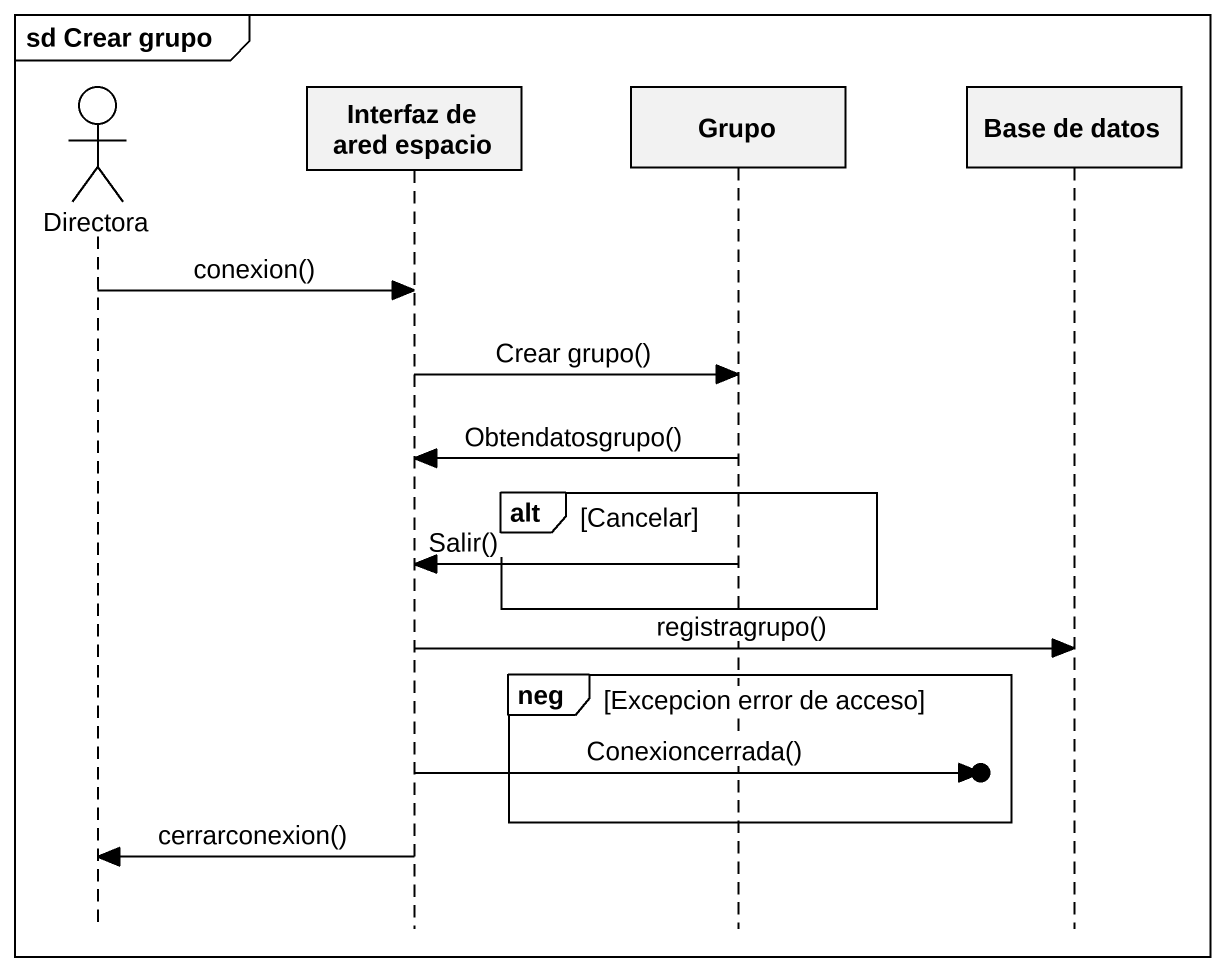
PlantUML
@startuml
mainframe sd Crear grupo
hide footbox
actor Directora
participant "Interfaz de ared espacio" as Interfaz_de_ared_espacio
participant Grupo
participant "Base de datos" as Base_de_datos

Directora -> Interfaz_de_ared_espacio : conexion()
Interfaz_de_ared_espacio -> Grupo : Crear grupo()
Grupo -> Interfaz_de_ared_espacio : Obtendatosgrupo()
alt Cancelar
  Grupo -> Interfaz_de_ared_espacio : Salir()
end
Interfaz_de_ared_espacio -> Base_de_datos : registragrupo()
group neg [Excepcion error de acceso]
  Interfaz_de_ared_espacio ->o] : Conexioncerrada()
end
Interfaz_de_ared_espacio -> Directora : cerrarconexion()
@enduml
